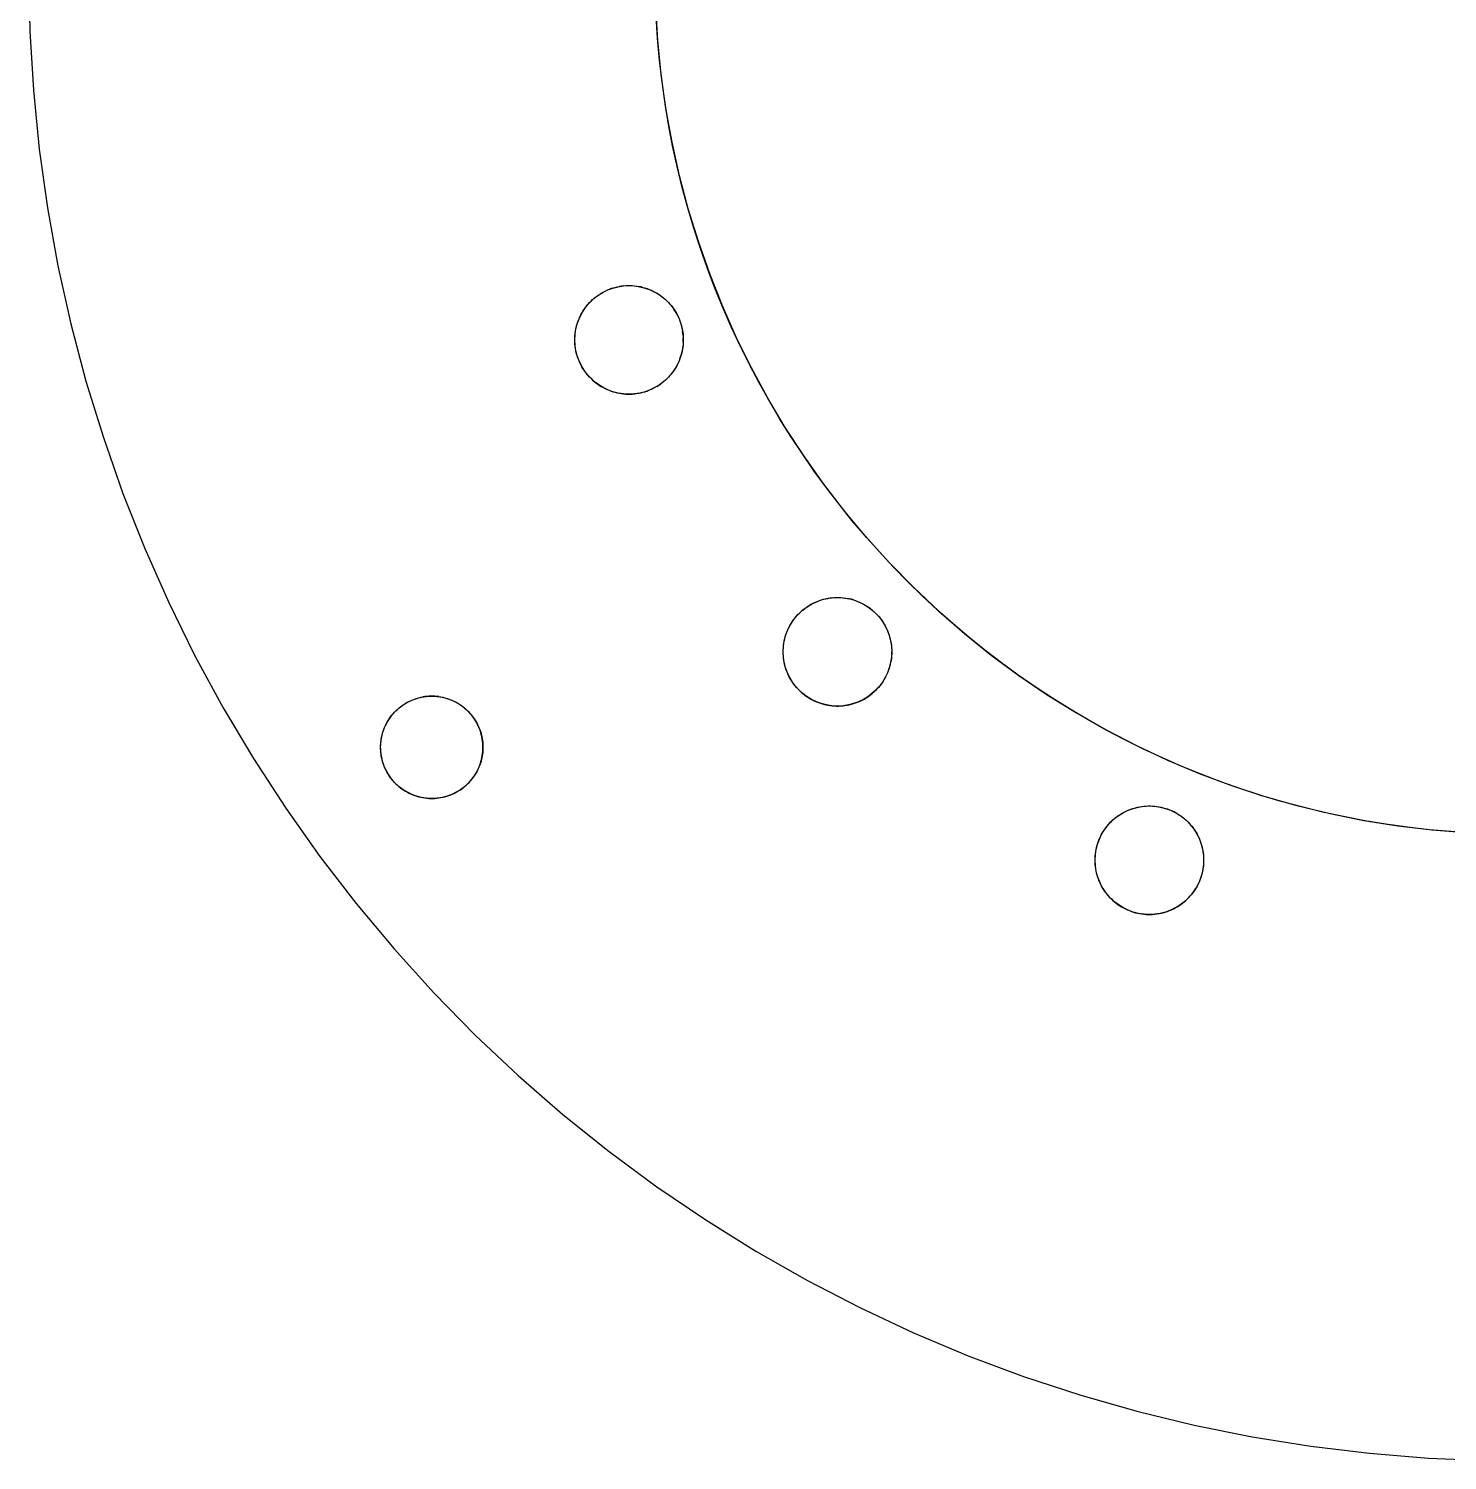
# Model space of a CAD drawing. Header units: millimetres. Extents: x -65 to 198, y -225 to 48.
# Drawn here: x -48 to -2.25, y -47.99 to -1.83 of the extents above; entities that cross this region are included whole.
import ezdxf

# ---------------------------------------------------------------- set-up
doc = ezdxf.new("R2010")
doc.units = ezdxf.units.MM
doc.layers.add('TOP_XY', color=7, linetype='Continuous')

msp = doc.modelspace()

# ---------------------------------------------------------------- linework, layer by layer
for centre, radius in [((0, 0), 27.8), ((-28.64, -11.863), 1.75), ((-21.92, -21.92), 1.75), ((-35, -25), 1.65), ((-11.863, -28.64), 1.75)]:
    msp.add_circle(centre, radius)
at = {"layer": 'TOP_XY'}
for p, q in [((-48, 0), (-47.962, -1.908)), ((-27.712, -2.209), (-27.778, -1.105)), ((-47.962, -1.908), (-47.848, -3.814)), ((-27.602, -3.309), (-27.712, -2.209)), ((-27.449, -4.403), (-27.602, -3.309)), ((-47.848, -3.814), (-47.659, -5.713)), ((-27.252, -5.491), (-27.449, -4.403)), ((-27.012, -6.57), (-27.252, -5.491)), ((-47.659, -5.713), (-47.394, -7.603)), ((-26.73, -7.639), (-27.012, -6.57)), ((-47.394, -7.603), (-47.054, -9.481)), ((-26.405, -8.696), (-26.73, -7.639)), ((-26.038, -9.739), (-26.405, -8.696)), ((-47.054, -9.481), (-46.64, -11.345)), ((-29.088, -10.171), (-29.02, -10.155)), ((-29.02, -10.155), (-28.952, -10.141)), ((-28.883, -10.13), (-28.952, -10.141)), ((-28.814, -10.122), (-28.883, -10.13)), ((-28.814, -10.122), (-28.745, -10.116)), ((-28.745, -10.116), (-28.675, -10.114)), ((-28.675, -10.114), (-28.605, -10.114)), ((-28.605, -10.114), (-28.536, -10.116)), ((-28.536, -10.116), (-28.467, -10.122)), ((-28.467, -10.122), (-28.397, -10.13)), ((-28.397, -10.13), (-28.329, -10.141)), ((-28.261, -10.155), (-28.329, -10.141)), ((-28.193, -10.171), (-28.261, -10.155)), ((-25.631, -10.766), (-26.038, -9.739)), ((-29.914, -10.663), (-29.865, -10.614)), ((-29.865, -10.614), (-29.815, -10.566)), ((-29.815, -10.566), (-29.762, -10.52)), ((-29.762, -10.52), (-29.708, -10.477)), ((-29.708, -10.477), (-29.652, -10.435)), ((-29.652, -10.435), (-29.594, -10.396)), ((-29.594, -10.396), (-29.535, -10.359)), ((-29.535, -10.359), (-29.475, -10.325)), ((-29.475, -10.325), (-29.413, -10.293)), ((-29.413, -10.293), (-29.35, -10.264)), ((-29.286, -10.237), (-29.35, -10.264)), ((-29.221, -10.212), (-29.286, -10.237)), ((-29.221, -10.212), (-29.155, -10.19)), ((-29.155, -10.19), (-29.088, -10.171)), ((-28.193, -10.171), (-28.126, -10.19)), ((-28.126, -10.19), (-28.06, -10.212)), ((-28.06, -10.212), (-27.995, -10.237)), ((-27.995, -10.237), (-27.931, -10.264)), ((-27.931, -10.264), (-27.868, -10.293)), ((-27.868, -10.293), (-27.806, -10.325)), ((-27.806, -10.325), (-27.745, -10.359)), ((-27.686, -10.396), (-27.745, -10.359)), ((-27.629, -10.435), (-27.686, -10.396)), ((-27.629, -10.435), (-27.573, -10.477)), ((-27.573, -10.477), (-27.518, -10.52)), ((-27.518, -10.52), (-27.466, -10.566)), ((-27.466, -10.566), (-27.415, -10.614)), ((-27.415, -10.614), (-27.366, -10.663)), ((-30.225, -11.122), (-30.195, -11.059)), ((-30.195, -11.059), (-30.162, -10.998)), ((-30.162, -10.998), (-30.126, -10.938)), ((-30.126, -10.938), (-30.088, -10.88)), ((-30.088, -10.88), (-30.048, -10.823)), ((-30.048, -10.823), (-30.005, -10.768)), ((-30.005, -10.768), (-29.961, -10.715)), ((-29.961, -10.715), (-29.914, -10.663)), ((-27.366, -10.663), (-27.32, -10.715)), ((-27.32, -10.715), (-27.275, -10.768)), ((-27.275, -10.768), (-27.233, -10.823)), ((-27.233, -10.823), (-27.192, -10.88)), ((-27.155, -10.938), (-27.192, -10.88)), ((-27.119, -10.998), (-27.155, -10.938)), ((-27.119, -10.998), (-27.086, -11.059)), ((-27.086, -11.059), (-27.055, -11.122)), ((-25.182, -11.777), (-25.631, -10.766)), ((-46.64, -11.345), (-46.152, -13.19)), ((-30.368, -11.586), (-30.356, -11.518)), ((-30.356, -11.518), (-30.341, -11.45)), ((-30.341, -11.45), (-30.323, -11.382)), ((-30.323, -11.382), (-30.302, -11.316)), ((-30.302, -11.316), (-30.279, -11.25)), ((-30.279, -11.25), (-30.254, -11.185)), ((-30.254, -11.185), (-30.225, -11.122)), ((-27.055, -11.122), (-27.027, -11.185)), ((-27.027, -11.185), (-27.001, -11.25)), ((-27.001, -11.25), (-26.978, -11.316)), ((-26.978, -11.316), (-26.958, -11.382)), ((-26.958, -11.382), (-26.94, -11.45)), ((-26.94, -11.45), (-26.925, -11.518)), ((-26.925, -11.518), (-26.912, -11.586)), ((-30.39, -11.863), (-30.389, -11.794)), ((-30.389, -11.933), (-30.39, -11.863)), ((-30.389, -11.794), (-30.385, -11.724)), ((-30.385, -12.002), (-30.389, -11.933)), ((-30.385, -11.724), (-30.378, -11.655)), ((-30.378, -11.655), (-30.368, -11.586)), ((-26.903, -11.655), (-26.912, -11.586)), ((-26.896, -11.724), (-26.903, -11.655)), ((-26.896, -11.724), (-26.892, -11.794)), ((-26.892, -11.933), (-26.896, -12.002)), ((-26.89, -11.863), (-26.892, -11.794)), ((-26.892, -11.933), (-26.89, -11.863)), ((-24.694, -12.768), (-25.182, -11.777)), ((-30.378, -12.071), (-30.385, -12.002)), ((-30.368, -12.14), (-30.378, -12.071)), ((-30.356, -12.209), (-30.368, -12.14)), ((-30.341, -12.277), (-30.356, -12.209)), ((-30.323, -12.344), (-30.341, -12.277)), ((-30.302, -12.411), (-30.323, -12.344)), ((-30.279, -12.476), (-30.302, -12.411)), ((-27.001, -12.476), (-26.978, -12.411)), ((-26.978, -12.411), (-26.958, -12.344)), ((-26.94, -12.277), (-26.958, -12.344)), ((-26.925, -12.209), (-26.94, -12.277)), ((-26.912, -12.14), (-26.925, -12.209)), ((-26.903, -12.071), (-26.912, -12.14)), ((-26.896, -12.002), (-26.903, -12.071)), ((-30.254, -12.541), (-30.279, -12.476)), ((-30.225, -12.605), (-30.254, -12.541)), ((-30.195, -12.667), (-30.225, -12.605)), ((-30.162, -12.728), (-30.195, -12.667)), ((-30.126, -12.788), (-30.162, -12.728)), ((-30.088, -12.846), (-30.126, -12.788)), ((-30.048, -12.903), (-30.088, -12.846)), ((-30.005, -12.958), (-30.048, -12.903)), ((-27.275, -12.958), (-27.233, -12.903)), ((-27.192, -12.846), (-27.233, -12.903)), ((-27.155, -12.788), (-27.192, -12.846)), ((-27.119, -12.728), (-27.155, -12.788)), ((-27.086, -12.667), (-27.119, -12.728)), ((-27.055, -12.605), (-27.086, -12.667)), ((-27.027, -12.541), (-27.055, -12.605)), ((-27.001, -12.476), (-27.027, -12.541)), ((-24.167, -13.74), (-24.694, -12.768)), ((-46.152, -13.19), (-45.591, -15.014)), ((-29.961, -13.012), (-30.005, -12.958)), ((-29.914, -13.063), (-29.961, -13.012)), ((-29.865, -13.113), (-29.914, -13.063)), ((-29.865, -13.113), (-29.815, -13.161)), ((-29.815, -13.161), (-29.762, -13.206)), ((-29.762, -13.206), (-29.708, -13.25)), ((-29.708, -13.25), (-29.652, -13.291)), ((-29.652, -13.291), (-29.594, -13.33)), ((-29.594, -13.33), (-29.535, -13.367)), ((-29.535, -13.367), (-29.475, -13.401)), ((-27.745, -13.367), (-27.806, -13.401)), ((-27.745, -13.367), (-27.686, -13.33)), ((-27.686, -13.33), (-27.629, -13.291)), ((-27.573, -13.25), (-27.629, -13.291)), ((-27.518, -13.206), (-27.573, -13.25)), ((-27.466, -13.161), (-27.518, -13.206)), ((-27.415, -13.113), (-27.466, -13.161)), ((-27.366, -13.063), (-27.415, -13.113)), ((-27.32, -13.012), (-27.366, -13.063)), ((-27.32, -13.012), (-27.275, -12.958)), ((-29.475, -13.401), (-29.413, -13.433)), ((-29.413, -13.433), (-29.35, -13.463)), ((-29.35, -13.463), (-29.286, -13.49)), ((-29.286, -13.49), (-29.221, -13.514)), ((-29.221, -13.514), (-29.155, -13.536)), ((-29.155, -13.536), (-29.088, -13.555)), ((-29.088, -13.555), (-29.02, -13.571)), ((-29.02, -13.571), (-28.952, -13.585)), ((-28.952, -13.585), (-28.883, -13.596)), ((-28.883, -13.596), (-28.814, -13.605)), ((-28.814, -13.605), (-28.745, -13.61)), ((-28.745, -13.61), (-28.675, -13.613)), ((-28.675, -13.613), (-28.605, -13.613)), ((-28.605, -13.613), (-28.536, -13.61)), ((-28.536, -13.61), (-28.467, -13.605)), ((-28.467, -13.605), (-28.397, -13.596)), ((-28.397, -13.596), (-28.329, -13.585)), ((-28.329, -13.585), (-28.261, -13.571)), ((-28.261, -13.571), (-28.193, -13.555)), ((-28.193, -13.555), (-28.126, -13.536)), ((-28.126, -13.536), (-28.06, -13.514)), ((-28.06, -13.514), (-27.995, -13.49)), ((-27.931, -13.463), (-27.995, -13.49)), ((-27.868, -13.433), (-27.931, -13.463)), ((-27.806, -13.401), (-27.868, -13.433)), ((-23.602, -14.69), (-24.167, -13.74)), ((-22.999, -15.617), (-23.602, -14.69)), ((-45.591, -15.014), (-44.958, -16.815)), ((-22.36, -16.519), (-22.999, -15.617)), ((-21.686, -17.395), (-22.36, -16.519)), ((-44.958, -16.815), (-44.254, -18.589)), ((-20.977, -18.243), (-21.686, -17.395)), ((-20.235, -19.063), (-20.977, -18.243)), ((-44.254, -18.589), (-43.48, -20.334)), ((-19.461, -19.852), (-20.235, -19.063)), ((-22.63, -20.321), (-22.566, -20.294)), ((-22.566, -20.294), (-22.501, -20.269)), ((-22.501, -20.269), (-22.435, -20.248)), ((-22.435, -20.248), (-22.368, -20.228)), ((-22.368, -20.228), (-22.3, -20.212)), ((-22.3, -20.212), (-22.232, -20.198)), ((-22.163, -20.187), (-22.232, -20.198)), ((-22.094, -20.179), (-22.163, -20.187)), ((-22.094, -20.179), (-22.025, -20.173)), ((-22.025, -20.173), (-21.955, -20.171)), ((-21.955, -20.171), (-21.886, -20.171)), ((-21.886, -20.171), (-21.816, -20.173)), ((-21.816, -20.173), (-21.747, -20.179)), ((-21.747, -20.179), (-21.678, -20.187)), ((-21.678, -20.187), (-21.609, -20.198)), ((-21.609, -20.198), (-21.541, -20.212)), ((-21.473, -20.228), (-21.541, -20.212)), ((-21.406, -20.248), (-21.473, -20.228)), ((-21.406, -20.248), (-21.34, -20.269)), ((-21.34, -20.269), (-21.275, -20.294)), ((-21.275, -20.294), (-21.211, -20.321)), ((-19.461, -19.852), (-18.657, -20.61)), ((-43.48, -20.334), (-42.638, -22.046)), ((-23.285, -20.825), (-23.241, -20.772)), ((-23.241, -20.772), (-23.194, -20.72)), ((-23.194, -20.72), (-23.145, -20.671)), ((-23.095, -20.623), (-23.145, -20.671)), ((-23.042, -20.577), (-23.095, -20.623)), ((-23.042, -20.577), (-22.988, -20.534)), ((-22.988, -20.534), (-22.932, -20.492)), ((-22.932, -20.492), (-22.874, -20.453)), ((-22.874, -20.453), (-22.815, -20.416)), ((-22.755, -20.382), (-22.815, -20.416)), ((-22.693, -20.35), (-22.755, -20.382)), ((-22.693, -20.35), (-22.63, -20.321)), ((-21.211, -20.321), (-21.148, -20.35)), ((-21.148, -20.35), (-21.086, -20.382)), ((-21.086, -20.382), (-21.025, -20.416)), ((-21.025, -20.416), (-20.966, -20.453)), ((-20.966, -20.453), (-20.909, -20.492)), ((-20.853, -20.534), (-20.909, -20.492)), ((-20.798, -20.577), (-20.853, -20.534)), ((-20.798, -20.577), (-20.746, -20.623)), ((-20.746, -20.623), (-20.695, -20.671)), ((-20.695, -20.671), (-20.647, -20.72)), ((-20.647, -20.72), (-20.6, -20.772)), ((-20.6, -20.772), (-20.555, -20.825)), ((-18.657, -20.61), (-17.822, -21.335)), ((-23.534, -21.243), (-23.506, -21.179)), ((-23.506, -21.179), (-23.475, -21.117)), ((-23.475, -21.117), (-23.442, -21.055)), ((-23.442, -21.055), (-23.406, -20.996)), ((-23.406, -20.996), (-23.368, -20.937)), ((-23.368, -20.937), (-23.328, -20.88)), ((-23.328, -20.88), (-23.285, -20.825)), ((-20.555, -20.825), (-20.513, -20.88)), ((-20.513, -20.88), (-20.473, -20.937)), ((-20.473, -20.937), (-20.435, -20.996)), ((-20.435, -20.996), (-20.399, -21.055)), ((-20.399, -21.055), (-20.366, -21.117)), ((-20.366, -21.117), (-20.335, -21.179)), ((-20.335, -21.179), (-20.307, -21.243)), ((-23.658, -21.712), (-23.648, -21.643)), ((-23.648, -21.643), (-23.636, -21.575)), ((-23.636, -21.575), (-23.621, -21.507)), ((-23.621, -21.507), (-23.603, -21.439)), ((-23.603, -21.439), (-23.582, -21.373)), ((-23.582, -21.373), (-23.559, -21.307)), ((-23.559, -21.307), (-23.534, -21.243)), ((-20.307, -21.243), (-20.281, -21.307)), ((-20.281, -21.307), (-20.258, -21.373)), ((-20.258, -21.373), (-20.238, -21.439)), ((-20.238, -21.439), (-20.22, -21.507)), ((-20.22, -21.507), (-20.205, -21.575)), ((-20.205, -21.575), (-20.192, -21.643)), ((-20.192, -21.643), (-20.183, -21.712)), ((-17.822, -21.335), (-16.96, -22.027)), ((-42.638, -22.046), (-41.727, -23.724)), ((-23.67, -21.92), (-23.669, -21.851)), ((-23.669, -21.99), (-23.67, -21.92)), ((-23.669, -21.851), (-23.665, -21.781)), ((-23.665, -22.059), (-23.669, -21.99)), ((-23.665, -21.781), (-23.658, -21.712)), ((-23.658, -22.129), (-23.665, -22.059)), ((-23.648, -22.198), (-23.658, -22.129)), ((-20.183, -22.129), (-20.192, -22.198)), ((-20.183, -21.712), (-20.176, -21.781)), ((-20.176, -22.059), (-20.183, -22.129)), ((-20.176, -21.781), (-20.172, -21.851)), ((-20.172, -21.99), (-20.176, -22.059)), ((-20.172, -21.851), (-20.17, -21.92)), ((-20.172, -21.99), (-20.17, -21.92)), ((-16.96, -22.027), (-16.071, -22.684)), ((-23.636, -22.266), (-23.648, -22.198)), ((-23.621, -22.334), (-23.636, -22.266)), ((-23.603, -22.401), (-23.621, -22.334)), ((-23.582, -22.468), (-23.603, -22.401)), ((-23.559, -22.533), (-23.582, -22.468)), ((-23.534, -22.598), (-23.559, -22.533)), ((-23.506, -22.662), (-23.534, -22.598)), ((-20.307, -22.598), (-20.335, -22.662)), ((-20.281, -22.533), (-20.307, -22.598)), ((-20.258, -22.468), (-20.281, -22.533)), ((-20.238, -22.401), (-20.258, -22.468)), ((-20.22, -22.334), (-20.238, -22.401)), ((-20.205, -22.266), (-20.22, -22.334)), ((-20.192, -22.198), (-20.205, -22.266)), ((-23.475, -22.724), (-23.506, -22.662)), ((-23.442, -22.785), (-23.475, -22.724)), ((-23.406, -22.845), (-23.442, -22.785)), ((-23.368, -22.903), (-23.406, -22.845)), ((-23.328, -22.96), (-23.368, -22.903)), ((-23.285, -23.015), (-23.328, -22.96)), ((-23.241, -23.069), (-23.285, -23.015)), ((-23.194, -23.12), (-23.241, -23.069)), ((-20.6, -23.069), (-20.647, -23.12)), ((-20.555, -23.015), (-20.6, -23.069)), ((-20.513, -22.96), (-20.555, -23.015)), ((-20.473, -22.903), (-20.513, -22.96)), ((-20.435, -22.845), (-20.473, -22.903)), ((-20.399, -22.785), (-20.435, -22.845)), ((-20.366, -22.724), (-20.399, -22.785)), ((-20.335, -22.662), (-20.366, -22.724)), ((-16.071, -22.684), (-15.156, -23.305)), ((-35.787, -23.55), (-35.729, -23.52)), ((-35.729, -23.52), (-35.669, -23.492)), ((-35.669, -23.492), (-35.609, -23.466)), ((-35.609, -23.466), (-35.547, -23.443)), ((-35.547, -23.443), (-35.485, -23.423)), ((-35.485, -23.423), (-35.422, -23.405)), ((-35.422, -23.405), (-35.358, -23.389)), ((-35.358, -23.389), (-35.294, -23.376)), ((-35.229, -23.366), (-35.294, -23.376)), ((-35.164, -23.358), (-35.229, -23.366)), ((-35.098, -23.353), (-35.164, -23.358)), ((-35.033, -23.35), (-35.098, -23.353)), ((-34.967, -23.35), (-35.033, -23.35)), ((-34.902, -23.353), (-34.967, -23.35)), ((-34.836, -23.358), (-34.902, -23.353)), ((-34.771, -23.366), (-34.836, -23.358)), ((-34.771, -23.366), (-34.706, -23.376)), ((-34.706, -23.376), (-34.642, -23.389)), ((-34.642, -23.389), (-34.578, -23.405)), ((-34.578, -23.405), (-34.515, -23.423)), ((-34.515, -23.423), (-34.453, -23.443)), ((-34.453, -23.443), (-34.391, -23.466)), ((-34.391, -23.466), (-34.331, -23.492)), ((-34.331, -23.492), (-34.271, -23.52)), ((-34.271, -23.52), (-34.213, -23.55)), ((-23.145, -23.17), (-23.194, -23.12)), ((-23.145, -23.17), (-23.095, -23.218)), ((-23.095, -23.218), (-23.042, -23.263)), ((-23.042, -23.263), (-22.988, -23.307)), ((-22.988, -23.307), (-22.932, -23.348)), ((-22.932, -23.348), (-22.874, -23.387)), ((-22.874, -23.387), (-22.815, -23.424)), ((-22.815, -23.424), (-22.755, -23.459)), ((-22.755, -23.459), (-22.693, -23.49)), ((-22.693, -23.49), (-22.63, -23.52)), ((-22.63, -23.52), (-22.566, -23.547)), ((-21.275, -23.547), (-21.211, -23.52)), ((-21.211, -23.52), (-21.148, -23.49)), ((-21.148, -23.49), (-21.086, -23.459)), ((-21.086, -23.459), (-21.025, -23.424)), ((-21.025, -23.424), (-20.966, -23.387)), ((-20.966, -23.387), (-20.909, -23.348)), ((-20.909, -23.348), (-20.853, -23.307)), ((-20.853, -23.307), (-20.798, -23.263)), ((-20.746, -23.218), (-20.798, -23.263)), ((-20.695, -23.17), (-20.746, -23.218)), ((-20.647, -23.12), (-20.695, -23.17)), ((-15.156, -23.305), (-14.218, -23.889)), ((-41.727, -23.724), (-40.751, -25.364)), ((-36.327, -24.02), (-36.287, -23.968)), ((-36.287, -23.968), (-36.245, -23.917)), ((-36.245, -23.917), (-36.201, -23.869)), ((-36.201, -23.869), (-36.155, -23.822)), ((-36.155, -23.822), (-36.107, -23.777)), ((-36.107, -23.777), (-36.058, -23.734)), ((-36.058, -23.734), (-36.007, -23.693)), ((-36.007, -23.693), (-35.954, -23.654)), ((-35.954, -23.654), (-35.9, -23.617)), ((-35.9, -23.617), (-35.844, -23.582)), ((-35.844, -23.582), (-35.787, -23.55)), ((-34.213, -23.55), (-34.156, -23.582)), ((-34.156, -23.582), (-34.1, -23.617)), ((-34.1, -23.617), (-34.046, -23.654)), ((-34.046, -23.654), (-33.993, -23.693)), ((-33.993, -23.693), (-33.942, -23.734)), ((-33.942, -23.734), (-33.893, -23.777)), ((-33.893, -23.777), (-33.845, -23.822)), ((-33.799, -23.869), (-33.845, -23.822)), ((-33.755, -23.917), (-33.799, -23.869)), ((-33.713, -23.968), (-33.755, -23.917)), ((-33.673, -24.02), (-33.713, -23.968)), ((-22.566, -23.547), (-22.501, -23.571)), ((-22.501, -23.571), (-22.435, -23.593)), ((-22.435, -23.593), (-22.368, -23.612)), ((-22.368, -23.612), (-22.3, -23.629)), ((-22.3, -23.629), (-22.232, -23.642)), ((-22.232, -23.642), (-22.163, -23.653)), ((-22.163, -23.653), (-22.094, -23.662)), ((-22.094, -23.662), (-22.025, -23.667)), ((-22.025, -23.667), (-21.955, -23.67)), ((-21.955, -23.67), (-21.886, -23.67)), ((-21.886, -23.67), (-21.816, -23.667)), ((-21.816, -23.667), (-21.747, -23.662)), ((-21.747, -23.662), (-21.678, -23.653)), ((-21.678, -23.653), (-21.609, -23.642)), ((-21.609, -23.642), (-21.541, -23.629)), ((-21.541, -23.629), (-21.473, -23.612)), ((-21.473, -23.612), (-21.406, -23.593)), ((-21.406, -23.593), (-21.34, -23.571)), ((-21.34, -23.571), (-21.275, -23.547)), ((-14.218, -23.889), (-13.257, -24.436)), ((-36.567, -24.484), (-36.545, -24.422)), ((-36.545, -24.422), (-36.521, -24.361)), ((-36.521, -24.361), (-36.495, -24.301)), ((-36.495, -24.301), (-36.466, -24.242)), ((-36.466, -24.242), (-36.434, -24.184)), ((-36.434, -24.184), (-36.401, -24.128)), ((-36.401, -24.128), (-36.365, -24.073)), ((-36.365, -24.073), (-36.327, -24.02)), ((-33.635, -24.073), (-33.673, -24.02)), ((-33.599, -24.128), (-33.635, -24.073)), ((-33.566, -24.184), (-33.599, -24.128)), ((-33.534, -24.242), (-33.566, -24.184)), ((-33.505, -24.301), (-33.534, -24.242)), ((-33.479, -24.361), (-33.505, -24.301)), ((-33.455, -24.422), (-33.479, -24.361)), ((-33.433, -24.484), (-33.455, -24.422)), ((-13.257, -24.436), (-12.275, -24.943)), ((-36.649, -24.934), (-36.645, -24.869)), ((-36.645, -24.869), (-36.638, -24.804)), ((-36.638, -24.804), (-36.629, -24.739)), ((-36.629, -24.739), (-36.617, -24.674)), ((-36.617, -24.674), (-36.603, -24.61)), ((-36.603, -24.61), (-36.586, -24.547)), ((-36.586, -24.547), (-36.567, -24.484)), ((-33.414, -24.547), (-33.433, -24.484)), ((-33.397, -24.61), (-33.414, -24.547)), ((-33.383, -24.674), (-33.397, -24.61)), ((-33.371, -24.739), (-33.383, -24.674)), ((-33.362, -24.804), (-33.371, -24.739)), ((-33.355, -24.869), (-33.362, -24.804)), ((-33.351, -24.934), (-33.355, -24.869)), ((-40.751, -25.364), (-39.711, -26.964)), ((-36.65, -25), (-36.649, -24.934)), ((-36.649, -25.066), (-36.65, -25)), ((-36.645, -25.131), (-36.649, -25.066)), ((-36.638, -25.196), (-36.645, -25.131)), ((-36.629, -25.261), (-36.638, -25.196)), ((-36.617, -25.326), (-36.629, -25.261)), ((-36.603, -25.39), (-36.617, -25.326)), ((-33.397, -25.39), (-33.383, -25.326)), ((-33.383, -25.326), (-33.371, -25.261)), ((-33.371, -25.261), (-33.362, -25.196)), ((-33.362, -25.196), (-33.355, -25.131)), ((-33.355, -25.131), (-33.351, -25.066)), ((-33.35, -25), (-33.351, -24.934)), ((-33.351, -25.066), (-33.35, -25)), ((-12.275, -24.943), (-11.274, -25.412)), ((-36.586, -25.453), (-36.603, -25.39)), ((-36.567, -25.516), (-36.586, -25.453)), ((-36.545, -25.578), (-36.567, -25.516)), ((-36.521, -25.639), (-36.545, -25.578)), ((-36.495, -25.699), (-36.521, -25.639)), ((-36.466, -25.758), (-36.495, -25.699)), ((-36.434, -25.816), (-36.466, -25.758)), ((-36.401, -25.872), (-36.434, -25.816)), ((-33.599, -25.872), (-33.566, -25.816)), ((-33.534, -25.758), (-33.566, -25.816)), ((-33.505, -25.699), (-33.534, -25.758)), ((-33.479, -25.639), (-33.505, -25.699)), ((-33.455, -25.578), (-33.479, -25.639)), ((-33.455, -25.578), (-33.433, -25.516)), ((-33.433, -25.516), (-33.414, -25.453)), ((-33.414, -25.453), (-33.397, -25.39)), ((-11.274, -25.412), (-10.254, -25.84)), ((-10.254, -25.84), (-9.219, -26.227)), ((-36.365, -25.927), (-36.401, -25.872)), ((-36.327, -25.98), (-36.365, -25.927)), ((-36.287, -26.032), (-36.327, -25.98)), ((-36.245, -26.083), (-36.287, -26.032)), ((-36.201, -26.131), (-36.245, -26.083)), ((-36.201, -26.131), (-36.155, -26.178)), ((-36.155, -26.178), (-36.107, -26.223)), ((-36.107, -26.223), (-36.058, -26.266)), ((-36.058, -26.266), (-36.007, -26.307)), ((-36.007, -26.307), (-35.954, -26.346)), ((-34.046, -26.346), (-33.993, -26.307)), ((-33.993, -26.307), (-33.942, -26.266)), ((-33.942, -26.266), (-33.893, -26.223)), ((-33.893, -26.223), (-33.845, -26.178)), ((-33.845, -26.178), (-33.799, -26.131)), ((-33.799, -26.131), (-33.755, -26.083)), ((-33.755, -26.083), (-33.713, -26.032)), ((-33.713, -26.032), (-33.673, -25.98)), ((-33.673, -25.98), (-33.635, -25.927)), ((-33.635, -25.927), (-33.599, -25.872)), ((-9.219, -26.227), (-8.169, -26.573)), ((-35.954, -26.346), (-35.9, -26.383)), ((-35.9, -26.383), (-35.844, -26.418)), ((-35.844, -26.418), (-35.787, -26.45)), ((-35.787, -26.45), (-35.729, -26.48)), ((-35.729, -26.48), (-35.669, -26.508)), ((-35.669, -26.508), (-35.609, -26.534)), ((-35.609, -26.534), (-35.547, -26.557)), ((-35.547, -26.557), (-35.485, -26.577)), ((-35.485, -26.577), (-35.422, -26.595)), ((-35.422, -26.595), (-35.358, -26.611)), ((-35.358, -26.611), (-35.294, -26.624)), ((-35.294, -26.624), (-35.229, -26.634)), ((-35.229, -26.634), (-35.164, -26.642)), ((-35.164, -26.642), (-35.098, -26.647)), ((-35.098, -26.647), (-35.033, -26.65)), ((-35.033, -26.65), (-34.967, -26.65)), ((-34.967, -26.65), (-34.902, -26.647)), ((-34.902, -26.647), (-34.836, -26.642)), ((-34.836, -26.642), (-34.771, -26.634)), ((-34.771, -26.634), (-34.706, -26.624)), ((-34.706, -26.624), (-34.642, -26.611)), ((-34.642, -26.611), (-34.578, -26.595)), ((-34.578, -26.595), (-34.515, -26.577)), ((-34.515, -26.577), (-34.453, -26.557)), ((-34.453, -26.557), (-34.391, -26.534)), ((-34.391, -26.534), (-34.331, -26.508)), ((-34.331, -26.508), (-34.271, -26.48)), ((-34.271, -26.48), (-34.213, -26.45)), ((-34.213, -26.45), (-34.156, -26.418)), ((-34.156, -26.418), (-34.1, -26.383)), ((-34.1, -26.383), (-34.046, -26.346)), ((-8.169, -26.573), (-7.106, -26.876)), ((-39.711, -26.964), (-38.607, -28.522)), ((-12.931, -27.254), (-12.875, -27.212)), ((-12.875, -27.212), (-12.817, -27.173)), ((-12.817, -27.173), (-12.758, -27.136)), ((-12.758, -27.136), (-12.698, -27.102)), ((-12.698, -27.102), (-12.636, -27.07)), ((-12.636, -27.07), (-12.573, -27.041)), ((-12.573, -27.041), (-12.509, -27.014)), ((-12.509, -27.014), (-12.444, -26.989)), ((-12.444, -26.989), (-12.377, -26.968)), ((-12.377, -26.968), (-12.311, -26.948)), ((-12.311, -26.948), (-12.243, -26.932)), ((-12.243, -26.932), (-12.175, -26.918)), ((-12.175, -26.918), (-12.106, -26.907)), ((-12.106, -26.907), (-12.037, -26.899)), ((-12.037, -26.899), (-11.968, -26.893)), ((-11.968, -26.893), (-11.898, -26.891)), ((-11.898, -26.891), (-11.828, -26.891)), ((-11.828, -26.891), (-11.759, -26.893)), ((-11.759, -26.893), (-11.689, -26.899)), ((-11.689, -26.899), (-11.62, -26.907)), ((-11.62, -26.907), (-11.552, -26.918)), ((-11.552, -26.918), (-11.483, -26.932)), ((-11.483, -26.932), (-11.416, -26.948)), ((-11.416, -26.948), (-11.349, -26.968)), ((-11.349, -26.968), (-11.283, -26.989)), ((-11.283, -26.989), (-11.218, -27.014)), ((-11.218, -27.014), (-11.154, -27.041)), ((-11.154, -27.041), (-11.09, -27.07)), ((-11.029, -27.102), (-11.09, -27.07)), ((-10.968, -27.136), (-11.029, -27.102)), ((-10.968, -27.136), (-10.909, -27.173)), ((-10.909, -27.173), (-10.852, -27.212)), ((-10.852, -27.212), (-10.796, -27.254)), ((-7.106, -26.876), (-6.032, -27.138)), ((-6.032, -27.138), (-4.948, -27.356)), ((-13.349, -27.716), (-13.311, -27.657)), ((-13.311, -27.657), (-13.271, -27.6)), ((-13.271, -27.6), (-13.228, -27.545)), ((-13.228, -27.545), (-13.184, -27.492)), ((-13.184, -27.492), (-13.137, -27.44)), ((-13.137, -27.44), (-13.088, -27.391)), ((-13.088, -27.391), (-13.038, -27.343)), ((-13.038, -27.343), (-12.985, -27.297)), ((-12.985, -27.297), (-12.931, -27.254)), ((-10.796, -27.254), (-10.741, -27.297)), ((-10.741, -27.297), (-10.689, -27.343)), ((-10.689, -27.343), (-10.638, -27.391)), ((-10.638, -27.391), (-10.589, -27.44)), ((-10.589, -27.44), (-10.543, -27.492)), ((-10.543, -27.492), (-10.498, -27.545)), ((-10.498, -27.545), (-10.456, -27.6)), ((-10.456, -27.6), (-10.415, -27.657)), ((-10.415, -27.657), (-10.377, -27.716)), ((-4.948, -27.356), (-3.857, -27.531)), ((-3.857, -27.531), (-2.759, -27.663)), ((-2.759, -27.663), (-1.657, -27.751)), ((-13.546, -28.159), (-13.525, -28.093)), ((-13.525, -28.093), (-13.502, -28.027)), ((-13.502, -28.027), (-13.477, -27.963)), ((-13.477, -27.963), (-13.448, -27.899)), ((-13.448, -27.899), (-13.418, -27.836)), ((-13.418, -27.836), (-13.384, -27.775)), ((-13.384, -27.775), (-13.349, -27.716)), ((-10.377, -27.716), (-10.342, -27.775)), ((-10.342, -27.775), (-10.309, -27.836)), ((-10.309, -27.836), (-10.278, -27.899)), ((-10.278, -27.899), (-10.25, -27.963)), ((-10.25, -27.963), (-10.224, -28.027)), ((-10.224, -28.027), (-10.201, -28.093)), ((-10.201, -28.093), (-10.181, -28.159)), ((-38.607, -28.522), (-37.443, -30.034)), ((-13.613, -28.64), (-13.612, -28.571)), ((-13.612, -28.571), (-13.608, -28.501)), ((-13.608, -28.501), (-13.601, -28.432)), ((-13.601, -28.432), (-13.591, -28.363)), ((-13.591, -28.363), (-13.579, -28.295)), ((-13.579, -28.295), (-13.564, -28.227)), ((-13.564, -28.227), (-13.546, -28.159)), ((-10.181, -28.159), (-10.163, -28.227)), ((-10.163, -28.227), (-10.148, -28.295)), ((-10.148, -28.295), (-10.135, -28.363)), ((-10.135, -28.363), (-10.126, -28.432)), ((-10.126, -28.432), (-10.119, -28.501)), ((-10.119, -28.501), (-10.115, -28.571)), ((-10.115, -28.571), (-10.113, -28.64)), ((-13.612, -28.71), (-13.613, -28.64)), ((-13.608, -28.779), (-13.612, -28.71)), ((-13.601, -28.849), (-13.608, -28.779)), ((-13.591, -28.917), (-13.601, -28.849)), ((-13.579, -28.986), (-13.591, -28.917)), ((-13.564, -29.054), (-13.579, -28.986)), ((-13.546, -29.121), (-13.564, -29.054)), ((-10.163, -29.054), (-10.181, -29.121)), ((-10.148, -28.986), (-10.163, -29.054)), ((-10.135, -28.917), (-10.148, -28.986)), ((-10.126, -28.849), (-10.135, -28.917)), ((-10.119, -28.779), (-10.126, -28.849)), ((-10.115, -28.71), (-10.119, -28.779)), ((-10.113, -28.64), (-10.115, -28.71)), ((-13.525, -29.188), (-13.546, -29.121)), ((-13.502, -29.253), (-13.525, -29.188)), ((-13.477, -29.318), (-13.502, -29.253)), ((-13.448, -29.382), (-13.477, -29.318)), ((-13.418, -29.444), (-13.448, -29.382)), ((-13.384, -29.505), (-13.418, -29.444)), ((-13.349, -29.565), (-13.384, -29.505)), ((-10.342, -29.505), (-10.377, -29.565)), ((-10.309, -29.444), (-10.342, -29.505)), ((-10.278, -29.382), (-10.309, -29.444)), ((-10.25, -29.318), (-10.278, -29.382)), ((-10.224, -29.253), (-10.25, -29.318)), ((-10.201, -29.188), (-10.224, -29.253)), ((-10.181, -29.121), (-10.201, -29.188)), ((-13.311, -29.623), (-13.349, -29.565)), ((-13.271, -29.68), (-13.311, -29.623)), ((-13.228, -29.735), (-13.271, -29.68)), ((-13.184, -29.789), (-13.228, -29.735)), ((-13.137, -29.84), (-13.184, -29.789)), ((-13.137, -29.84), (-13.088, -29.89)), ((-13.088, -29.89), (-13.038, -29.938)), ((-13.038, -29.938), (-12.985, -29.983)), ((-12.985, -29.983), (-12.931, -30.027)), ((-10.796, -30.027), (-10.741, -29.983)), ((-10.741, -29.983), (-10.689, -29.938)), ((-10.689, -29.938), (-10.638, -29.89)), ((-10.638, -29.89), (-10.589, -29.84)), ((-10.589, -29.84), (-10.543, -29.789)), ((-10.543, -29.789), (-10.498, -29.735)), ((-10.498, -29.735), (-10.456, -29.68)), ((-10.456, -29.68), (-10.415, -29.623)), ((-10.415, -29.623), (-10.377, -29.565)), ((-37.443, -30.034), (-36.219, -31.499)), ((-12.931, -30.027), (-12.875, -30.068)), ((-12.875, -30.068), (-12.817, -30.107)), ((-12.817, -30.107), (-12.758, -30.144)), ((-12.758, -30.144), (-12.698, -30.178)), ((-12.698, -30.178), (-12.636, -30.21)), ((-12.636, -30.21), (-12.573, -30.24)), ((-12.573, -30.24), (-12.509, -30.267)), ((-12.509, -30.267), (-12.444, -30.291)), ((-12.444, -30.291), (-12.377, -30.313)), ((-12.377, -30.313), (-12.311, -30.332)), ((-12.311, -30.332), (-12.243, -30.349)), ((-12.243, -30.349), (-12.175, -30.362)), ((-12.175, -30.362), (-12.106, -30.373)), ((-12.106, -30.373), (-12.037, -30.382)), ((-12.037, -30.382), (-11.968, -30.387)), ((-11.968, -30.387), (-11.898, -30.39)), ((-11.898, -30.39), (-11.828, -30.39)), ((-11.828, -30.39), (-11.759, -30.387)), ((-11.759, -30.387), (-11.689, -30.382)), ((-11.689, -30.382), (-11.62, -30.373)), ((-11.62, -30.373), (-11.552, -30.362)), ((-11.552, -30.362), (-11.483, -30.349)), ((-11.483, -30.349), (-11.416, -30.332)), ((-11.416, -30.332), (-11.349, -30.313)), ((-11.349, -30.313), (-11.283, -30.291)), ((-11.283, -30.291), (-11.218, -30.267)), ((-11.218, -30.267), (-11.154, -30.24)), ((-11.154, -30.24), (-11.09, -30.21)), ((-11.09, -30.21), (-11.029, -30.178)), ((-11.029, -30.178), (-10.968, -30.144)), ((-10.968, -30.144), (-10.909, -30.107)), ((-10.909, -30.107), (-10.852, -30.068)), ((-10.852, -30.068), (-10.796, -30.027)), ((-36.219, -31.499), (-34.938, -32.914)), ((-34.938, -32.914), (-33.602, -34.277)), ((-33.602, -34.277), (-32.213, -35.586)), ((-32.213, -35.586), (-30.772, -36.838)), ((-30.772, -36.838), (-29.284, -38.032)), ((-29.284, -38.032), (-27.748, -39.167)), ((-27.748, -39.167), (-26.169, -40.239)), ((-26.169, -40.239), (-24.549, -41.247)), ((-24.549, -41.247), (-22.89, -42.191)), ((-22.89, -42.191), (-21.194, -43.067)), ((-21.194, -43.067), (-19.465, -43.876)), ((-19.465, -43.876), (-17.705, -44.615)), ((-17.705, -44.615), (-15.918, -45.284)), ((-15.918, -45.284), (-14.105, -45.881)), ((-14.105, -45.881), (-12.27, -46.405)), ((-12.27, -46.405), (-10.415, -46.856)), ((-10.415, -46.856), (-8.544, -47.233)), ((-8.544, -47.233), (-6.659, -47.536)), ((-6.659, -47.536), (-4.764, -47.763)), ((-4.764, -47.763), (-2.862, -47.915)), ((-2.862, -47.915), (-0.954, -47.991))]:
    msp.add_line(p, q, dxfattribs=at)

doc.saveas('drawing.dxf')
